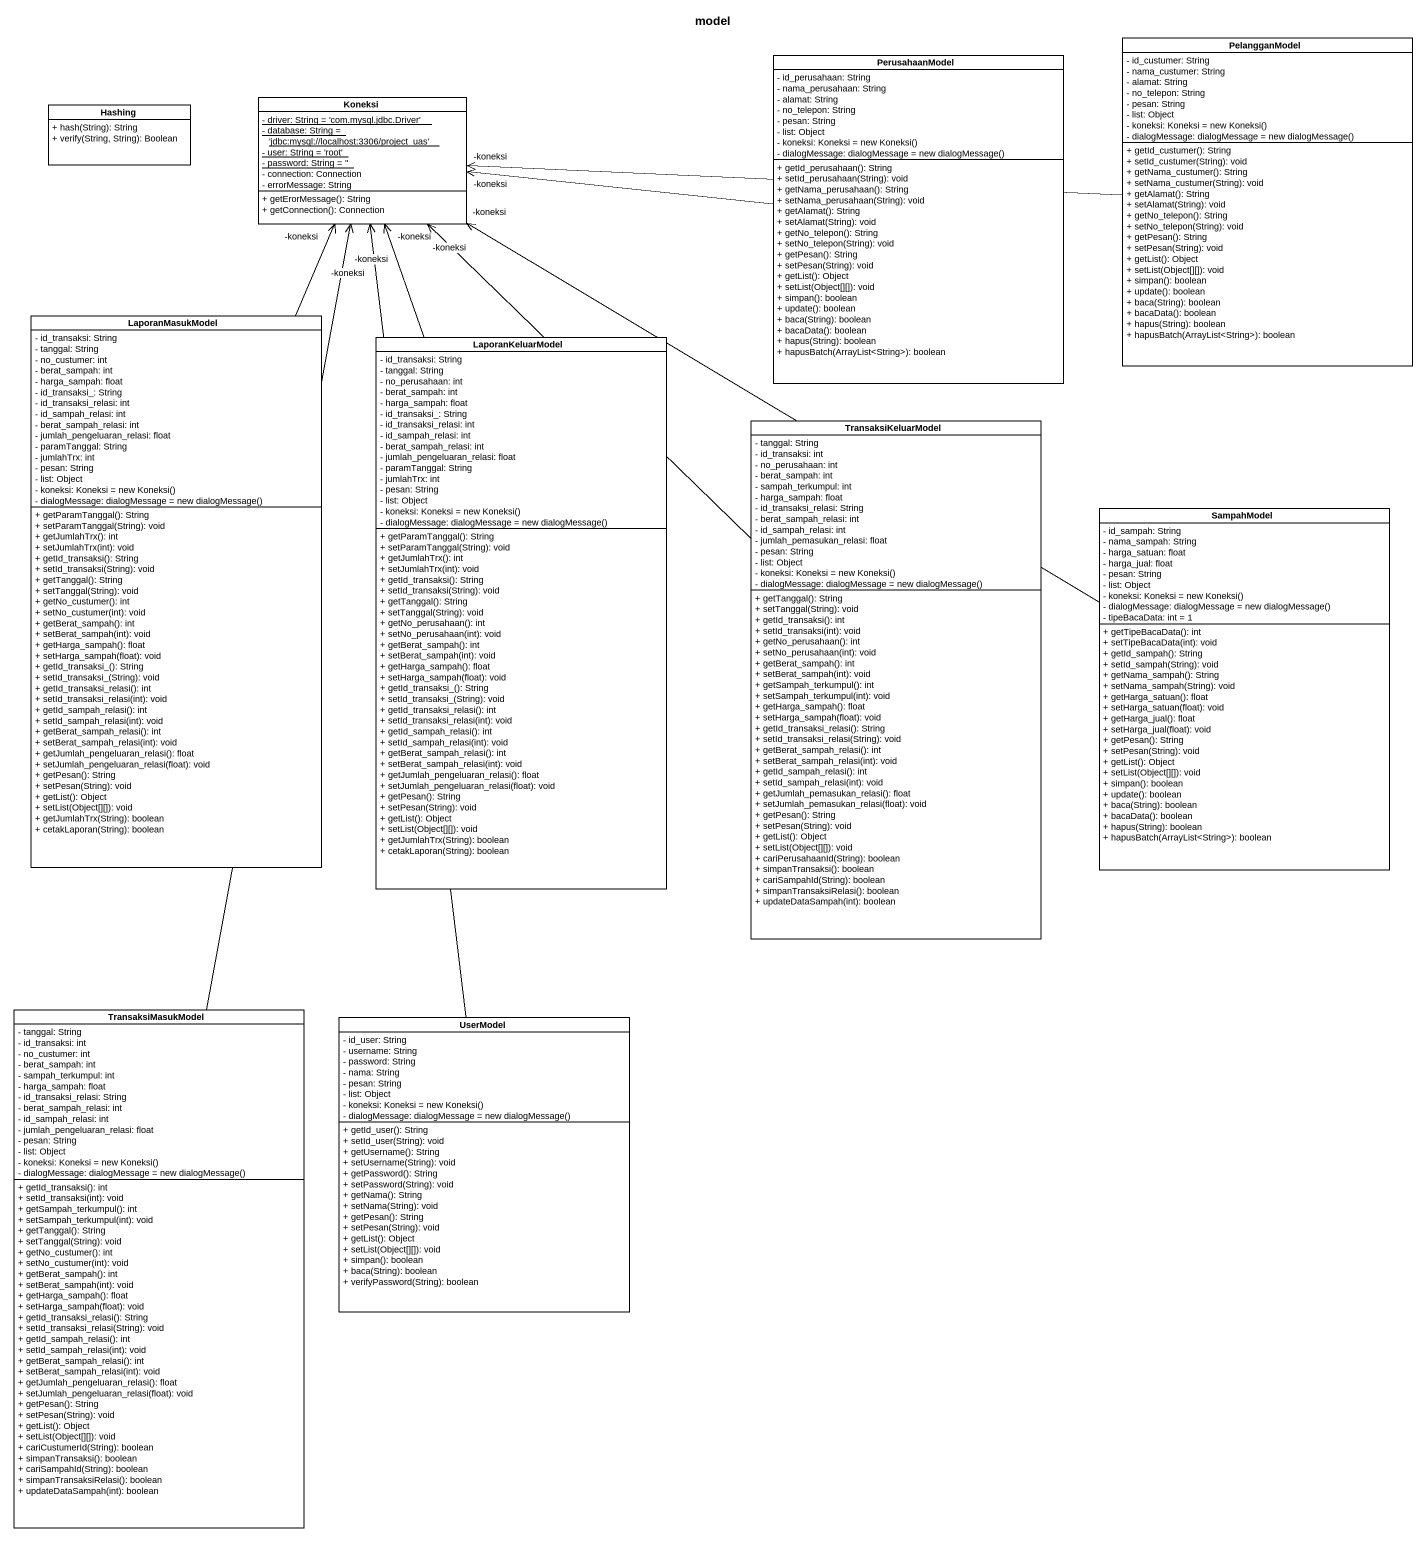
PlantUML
@startuml
title model
hide circle
hide empty members
skinparam classAttributeIconSize 0
class PelangganModel {
  - id_custumer: String
  - nama_custumer: String
  - alamat: String
  - no_telepon: String
  - pesan: String
  - list: Object
  {field} - koneksi: Koneksi = new Koneksi()
  {field} - dialogMessage: dialogMessage = new dialogMessage()
  + getId_custumer(): String
  + setId_custumer(String): void
  + getNama_custumer(): String
  + setNama_custumer(String): void
  + getAlamat(): String
  + setAlamat(String): void
  + getNo_telepon(): String
  + setNo_telepon(String): void
  + getPesan(): String
  + setPesan(String): void
  + getList(): Object
  + setList(Object[][]): void
  + simpan(): boolean
  + update(): boolean
  + baca(String): boolean
  + bacaData(): boolean
  + hapus(String): boolean
  + hapusBatch(ArrayList<String>): boolean
}
class PerusahaanModel {
  - id_perusahaan: String
  - nama_perusahaan: String
  - alamat: String
  - no_telepon: String
  - pesan: String
  - list: Object
  {field} - koneksi: Koneksi = new Koneksi()
  {field} - dialogMessage: dialogMessage = new dialogMessage()
  + getId_perusahaan(): String
  + setId_perusahaan(String): void
  + getNama_perusahaan(): String
  + setNama_perusahaan(String): void
  + getAlamat(): String
  + setAlamat(String): void
  + getNo_telepon(): String
  + setNo_telepon(String): void
  + getPesan(): String
  + setPesan(String): void
  + getList(): Object
  + setList(Object[][]): void
  + simpan(): boolean
  + update(): boolean
  + baca(String): boolean
  + bacaData(): boolean
  + hapus(String): boolean
  + hapusBatch(ArrayList<String>): boolean
}
class Hashing {
  + hash(String): String
  + verify(String, String): Boolean
}
class Koneksi {
  {static} - driver: String = 'com.mysql.jdbc.Driver'
  {static} - database: String = 'jdbc:mysql://localhost:3306/project_uas'
  {static} - user: String = 'root'
  {static} - password: String = ''
  - connection: Connection
  - errorMessage: String
  + getErorMessage(): String
  + getConnection(): Connection
}
class LaporanMasukModel {
  - id_transaksi: String
  - tanggal: String
  - no_custumer: int
  - berat_sampah: int
  - harga_sampah: float
  - id_transaksi_: String
  - id_transaksi_relasi: int
  - id_sampah_relasi: int
  - berat_sampah_relasi: int
  - jumlah_pengeluaran_relasi: float
  - paramTanggal: String
  - jumlahTrx: int
  - pesan: String
  - list: Object
  {field} - koneksi: Koneksi = new Koneksi()
  {field} - dialogMessage: dialogMessage = new dialogMessage()
  + getParamTanggal(): String
  + setParamTanggal(String): void
  + getJumlahTrx(): int
  + setJumlahTrx(int): void
  + getId_transaksi(): String
  + setId_transaksi(String): void
  + getTanggal(): String
  + setTanggal(String): void
  + getNo_custumer(): int
  + setNo_custumer(int): void
  + getBerat_sampah(): int
  + setBerat_sampah(int): void
  + getHarga_sampah(): float
  + setHarga_sampah(float): void
  + getId_transaksi_(): String
  + setId_transaksi_(String): void
  + getId_transaksi_relasi(): int
  + setId_transaksi_relasi(int): void
  + getId_sampah_relasi(): int
  + setId_sampah_relasi(int): void
  + getBerat_sampah_relasi(): int
  + setBerat_sampah_relasi(int): void
  + getJumlah_pengeluaran_relasi(): float
  + setJumlah_pengeluaran_relasi(float): void
  + getPesan(): String
  + setPesan(String): void
  + getList(): Object
  + setList(Object[][]): void
  + getJumlahTrx(String): boolean
  + cetakLaporan(String): boolean
}
class LaporanKeluarModel {
  - id_transaksi: String
  - tanggal: String
  - no_perusahaan: int
  - berat_sampah: int
  - harga_sampah: float
  - id_transaksi_: String
  - id_transaksi_relasi: int
  - id_sampah_relasi: int
  - berat_sampah_relasi: int
  - jumlah_pengeluaran_relasi: float
  - paramTanggal: String
  - jumlahTrx: int
  - pesan: String
  - list: Object
  {field} - koneksi: Koneksi = new Koneksi()
  {field} - dialogMessage: dialogMessage = new dialogMessage()
  + getParamTanggal(): String
  + setParamTanggal(String): void
  + getJumlahTrx(): int
  + setJumlahTrx(int): void
  + getId_transaksi(): String
  + setId_transaksi(String): void
  + getTanggal(): String
  + setTanggal(String): void
  + getNo_perusahaan(): int
  + setNo_perusahaan(int): void
  + getBerat_sampah(): int
  + setBerat_sampah(int): void
  + getHarga_sampah(): float
  + setHarga_sampah(float): void
  + getId_transaksi_(): String
  + setId_transaksi_(String): void
  + getId_transaksi_relasi(): int
  + setId_transaksi_relasi(int): void
  + getId_sampah_relasi(): int
  + setId_sampah_relasi(int): void
  + getBerat_sampah_relasi(): int
  + setBerat_sampah_relasi(int): void
  + getJumlah_pengeluaran_relasi(): float
  + setJumlah_pengeluaran_relasi(float): void
  + getPesan(): String
  + setPesan(String): void
  + getList(): Object
  + setList(Object[][]): void
  + getJumlahTrx(String): boolean
  + cetakLaporan(String): boolean
}
class TransaksiKeluarModel {
  - tanggal: String
  - id_transaksi: int
  - no_perusahaan: int
  - berat_sampah: int
  - sampah_terkumpul: int
  - harga_sampah: float
  - id_transaksi_relasi: String
  - berat_sampah_relasi: int
  - id_sampah_relasi: int
  - jumlah_pemasukan_relasi: float
  - pesan: String
  - list: Object
  {field} - koneksi: Koneksi = new Koneksi()
  {field} - dialogMessage: dialogMessage = new dialogMessage()
  + getTanggal(): String
  + setTanggal(String): void
  + getId_transaksi(): int
  + setId_transaksi(int): void
  + getNo_perusahaan(): int
  + setNo_perusahaan(int): void
  + getBerat_sampah(): int
  + setBerat_sampah(int): void
  + getSampah_terkumpul(): int
  + setSampah_terkumpul(int): void
  + getHarga_sampah(): float
  + setHarga_sampah(float): void
  + getId_transaksi_relasi(): String
  + setId_transaksi_relasi(String): void
  + getBerat_sampah_relasi(): int
  + setBerat_sampah_relasi(int): void
  + getId_sampah_relasi(): int
  + setId_sampah_relasi(int): void
  + getJumlah_pemasukan_relasi(): float
  + setJumlah_pemasukan_relasi(float): void
  + getPesan(): String
  + setPesan(String): void
  + getList(): Object
  + setList(Object[][]): void
  + cariPerusahaanId(String): boolean
  + simpanTransaksi(): boolean
  + cariSampahId(String): boolean
  + simpanTransaksiRelasi(): boolean
  + updateDataSampah(int): boolean
}
class SampahModel {
  - id_sampah: String
  - nama_sampah: String
  - harga_satuan: float
  - harga_jual: float
  - pesan: String
  - list: Object
  {field} - koneksi: Koneksi = new Koneksi()
  {field} - dialogMessage: dialogMessage = new dialogMessage()
  - tipeBacaData: int = 1
  + getTipeBacaData(): int
  + setTipeBacaData(int): void
  + getId_sampah(): String
  + setId_sampah(String): void
  + getNama_sampah(): String
  + setNama_sampah(String): void
  + getHarga_satuan(): float
  + setHarga_satuan(float): void
  + getHarga_jual(): float
  + setHarga_jual(float): void
  + getPesan(): String
  + setPesan(String): void
  + getList(): Object
  + setList(Object[][]): void
  + simpan(): boolean
  + update(): boolean
  + baca(String): boolean
  + bacaData(): boolean
  + hapus(String): boolean
  + hapusBatch(ArrayList<String>): boolean
}
class TransaksiMasukModel {
  - tanggal: String
  - id_transaksi: int
  - no_custumer: int
  - berat_sampah: int
  - sampah_terkumpul: int
  - harga_sampah: float
  - id_transaksi_relasi: String
  - berat_sampah_relasi: int
  - id_sampah_relasi: int
  - jumlah_pengeluaran_relasi: float
  - pesan: String
  - list: Object
  {field} - koneksi: Koneksi = new Koneksi()
  {field} - dialogMessage: dialogMessage = new dialogMessage()
  + getId_transaksi(): int
  + setId_transaksi(int): void
  + getSampah_terkumpul(): int
  + setSampah_terkumpul(int): void
  + getTanggal(): String
  + setTanggal(String): void
  + getNo_custumer(): int
  + setNo_custumer(int): void
  + getBerat_sampah(): int
  + setBerat_sampah(int): void
  + getHarga_sampah(): float
  + setHarga_sampah(float): void
  + getId_transaksi_relasi(): String
  + setId_transaksi_relasi(String): void
  + getId_sampah_relasi(): int
  + setId_sampah_relasi(int): void
  + getBerat_sampah_relasi(): int
  + setBerat_sampah_relasi(int): void
  + getJumlah_pengeluaran_relasi(): float
  + setJumlah_pengeluaran_relasi(float): void
  + getPesan(): String
  + setPesan(String): void
  + getList(): Object
  + setList(Object[][]): void
  + cariCustumerId(String): boolean
  + simpanTransaksi(): boolean
  + cariSampahId(String): boolean
  + simpanTransaksiRelasi(): boolean
  + updateDataSampah(int): boolean
}
class UserModel {
  - id_user: String
  - username: String
  - password: String
  - nama: String
  - pesan: String
  - list: Object
  {field} - koneksi: Koneksi = new Koneksi()
  {field} - dialogMessage: dialogMessage = new dialogMessage()
  + getId_user(): String
  + setId_user(String): void
  + getUsername(): String
  + setUsername(String): void
  + getPassword(): String
  + setPassword(String): void
  + getNama(): String
  + setNama(String): void
  + getPesan(): String
  + setPesan(String): void
  + getList(): Object
  + setList(Object[][]): void
  + simpan(): boolean
  + baca(String): boolean
  + verifyPassword(String): boolean
}
PelangganModel -left-> "-koneksi" Koneksi
PerusahaanModel -left-> "-koneksi" Koneksi
LaporanMasukModel -up-> "-koneksi" Koneksi
LaporanKeluarModel -up-> "-koneksi" Koneksi
TransaksiKeluarModel -up-> "-koneksi" Koneksi
SampahModel -left-> "-koneksi" Koneksi
TransaksiMasukModel -up-> "-koneksi" Koneksi
UserModel -up-> "-koneksi" Koneksi
@enduml
